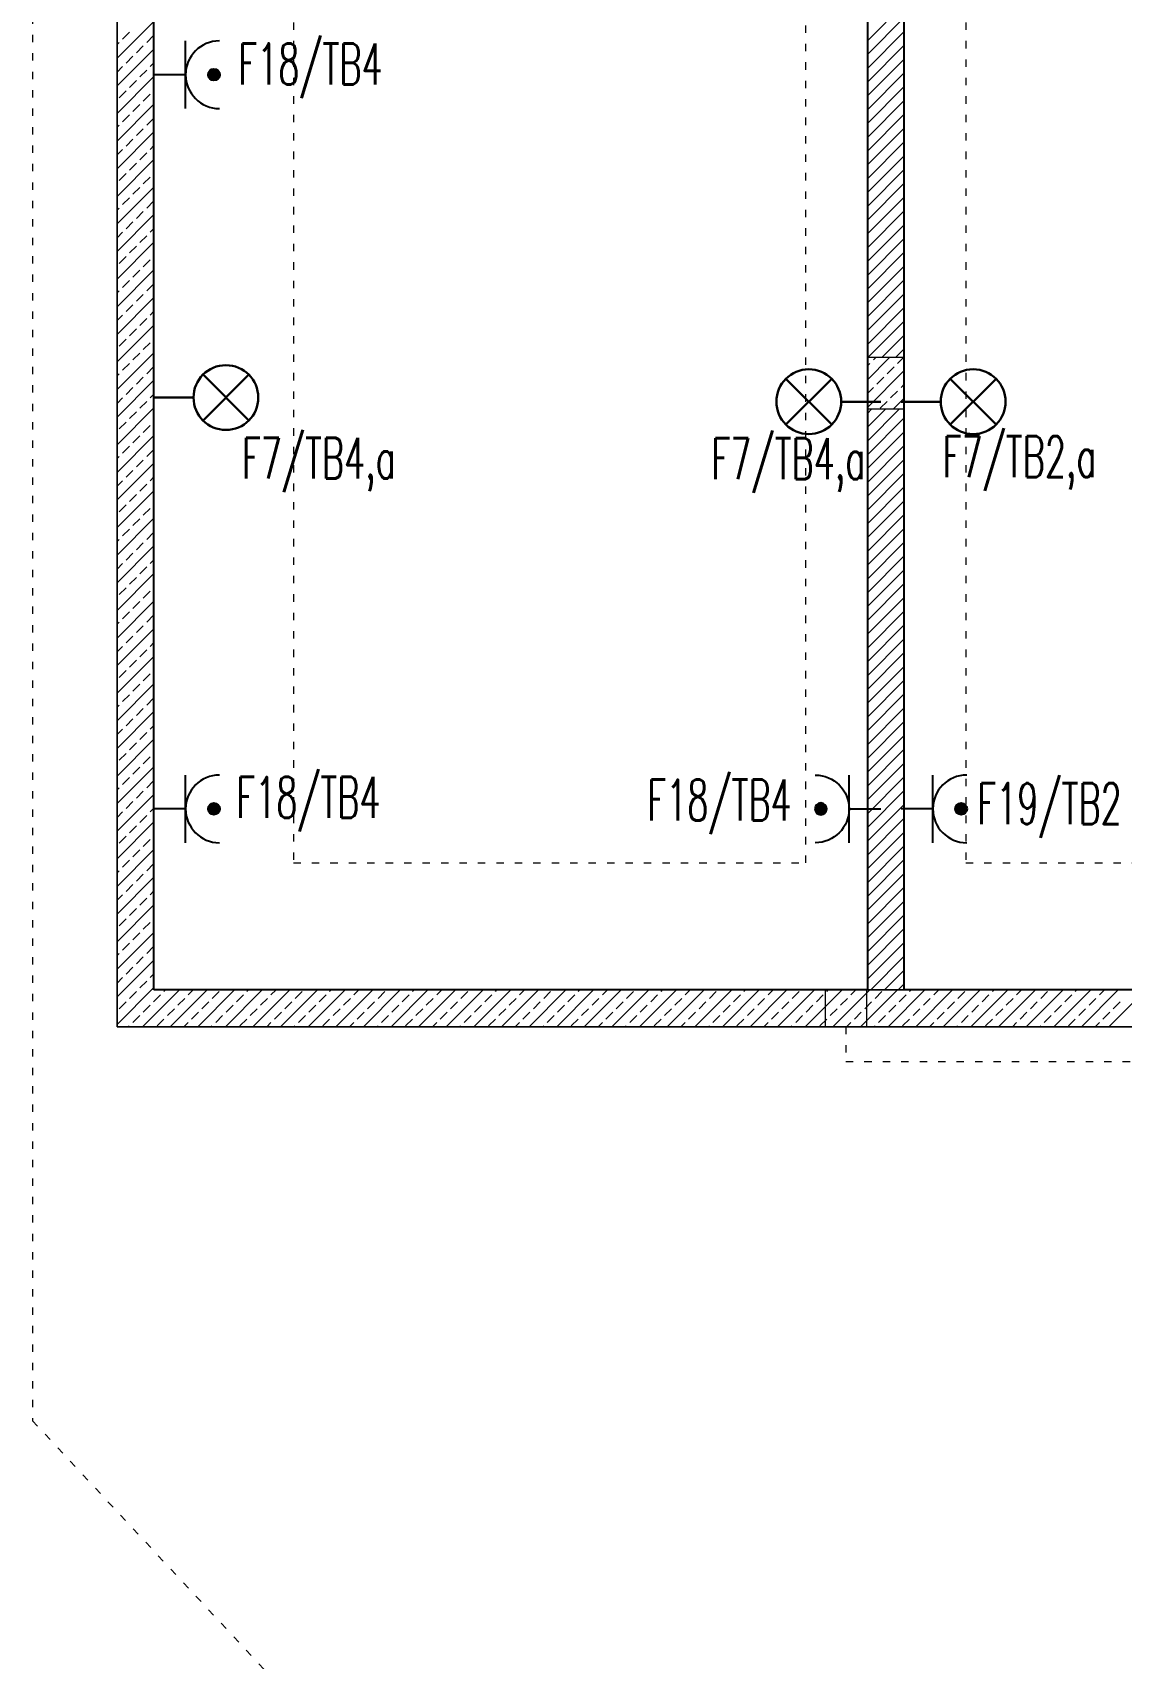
# Model space of a CAD drawing. Header units: millimetres. Extents: x 1780 to 154263, y -7240 to 17216.
# Drawn here: x 115917 to 116448, y 4093 to 4886 of the extents above; entities that cross this region are included whole.
import ezdxf

# ---------------------------------------------------------------- set-up
doc = ezdxf.new("R2010")
doc.units = ezdxf.units.MM
doc.linetypes.add('ACAD_ISO03W100', pattern=[30, 12, -18])
for name, color, linetype, lineweight in [('2d_SX_aranżacja niedrukowana', 191, 'Continuous', 5), ('2d_SX_gruba przekroje', 90, 'Continuous', 20), ('2d_SX_instalacje szkic - wentylacja nawiew', 170, 'Continuous', 5), ('2d_SX_instalacje szkic - wentylacja wywiew', 14, 'Continuous', 5), ('2d_SX_przebicia', 96, 'Continuous', 13), ('2d_SX_szraf', 251, 'Continuous', 0), ('2d_SX_warstwy', 181, 'Continuous', 9)]:
    doc.layers.add(name, color=color, linetype=linetype, lineweight=lineweight)
doc.layers.add('2d_SX_powierzchnia', color=251, linetype='Continuous', plot=False)
doc.layers.add('2d_SX_rewizja 18 września', color=210, linetype='Continuous')
doc.layers.add('60 instalacje elektryka', color=10, linetype='Continuous')
doc.styles.add('OPIS', font='simplex.shx', dxfattribs={"width": 0.7, "height": 4})

# ---------------------------------------------------------------- blocks, each defined once
blk = doc.blocks.new('PDKLD B2')
at = {"layer": '2d_SX_aranżacja niedrukowana', "color": 8, "linetype": 'ACAD_ISO03W100', "ltscale": 0.3}
for p, q in [((108410.88, -11305.09), (108410.88, -11805.09)), ((108660.88, -11805.09), (108660.88, -11305.09)), ((108738.88, -11305.09), (108738.88, -11805.09)), ((108410.88, -11805.09), (108660.88, -11805.09)), ((108738.88, -11805.09), (108988.88, -11805.09))]:
    blk.add_line(p, q, dxfattribs=at)
at = {"layer": '2d_SX_gruba przekroje', "color": 8}
for p, q in [((108324.88, -11252.09), (108324.88, -11885.09)), ((108342.88, -11867.09), (108342.88, -11275.09)), ((108690.88, -11867.09), (108690.88, -11275.09)), ((108708.88, -11275.09), (108708.88, -11867.09)), ((108693.38, -11867.09), (108342.88, -11867.09)), ((109056.88, -11867.09), (108711.38, -11867.09)), ((108324.88, -11885.09), (109074.88, -11885.09))]:
    blk.add_line(p, q, dxfattribs=at)
at = {"layer": '2d_SX_instalacje szkic - wentylacja nawiew', "color": 8, "linetype": 'ACAD_ISO03W100', "ltscale": 0.3}
for p, q in [((108680.38, -11885.09), (108680.38, -11902.09)), ((108680.38, -11902.09), (109056.88, -11902.09))]:
    blk.add_line(p, q, dxfattribs=at)
at = {"layer": '2d_SX_instalacje szkic - wentylacja wywiew', "color": 8, "linetype": 'ACAD_ISO03W100', "ltscale": 0.3}
for p, q in [((108283.63, -11275.09), (108283.63, -12077.34)), ((108283.63, -12077.34), (108757.38, -12586.09))]:
    blk.add_line(p, q, dxfattribs=at)
at = {"layer": '2d_SX_powierzchnia', "color": 8}
for p, q in [((108342.88, -11867.09), (108342.88, -11275.09)), ((108690.88, -11275.09), (108690.88, -11867.09)), ((108708.88, -11867.09), (108708.88, -11275.09)), ((108690.88, -11867.09), (108342.88, -11867.09)), ((109056.88, -11867.09), (108708.88, -11867.09))]:
    blk.add_line(p, q, dxfattribs=at)
at = {"layer": '2d_SX_przebicia', "color": 8}
for p, q in [((108670.38, -11885.09), (108670.38, -11867.09)), ((108670.38, -11867.09), (108690.38, -11867.09)), ((108690.38, -11867.09), (108690.38, -11885.09)), ((108690.38, -11885.09), (108670.38, -11885.09))]:
    blk.add_line(p, q, dxfattribs=at)
at = {"layer": '2d_SX_szraf', "color": 8, "linetype": 'Continuous'}
for p, q in [((108690.88, -11403.97), (108708.88, -11385.97)), ((108690.88, -11410.71), (108708.88, -11392.71)), ((108324.88, -11412.54), (108342.88, -11394.54)), ((108327.54, -11403.14), (108330.91, -11399.77)), ((108690.88, -11417.44), (108708.88, -11399.44)), ((108324.88, -11405.81), (108325.86, -11404.82)), ((108324.88, -11426.01), (108342.88, -11408.01)), ((108334.28, -11409.88), (108337.65, -11406.51)), ((108339.33, -11404.82), (108342.7, -11401.46)), ((108690.88, -11424.18), (108708.88, -11406.18)), ((108324.88, -11419.28), (108327.54, -11416.61)), ((108329.23, -11414.93), (108332.6, -11411.56)), ((108341.02, -11416.61), (108342.88, -11414.75)), ((108690.88, -11430.91), (108708.88, -11412.91)), ((108324.88, -11439.48), (108342.88, -11421.48)), ((108330.91, -11426.71), (108334.28, -11423.35)), ((108335.96, -11421.66), (108339.33, -11418.29)), ((108690.88, -11437.65), (108708.88, -11419.65)), ((108325.86, -11431.76), (108329.23, -11428.4)), ((108337.65, -11433.45), (108341.02, -11430.08)), ((108342.7, -11428.4), (108342.88, -11428.22)), ((108690.88, -11444.38), (108708.88, -11426.38)), ((108324.88, -11452.95), (108342.88, -11434.95)), ((108327.54, -11443.55), (108330.91, -11440.18)), ((108332.6, -11438.5), (108335.96, -11435.13)), ((108690.88, -11451.12), (108708.88, -11433.12)), ((108690.88, -11457.85), (108708.88, -11439.85)), ((108324.88, -11446.22), (108325.86, -11445.23)), ((108324.88, -11466.43), (108342.88, -11448.43)), ((108334.28, -11450.29), (108337.65, -11446.92)), ((108339.33, -11445.23), (108342.7, -11441.87)), ((108690.88, -11464.59), (108708.88, -11446.59)), ((108329.23, -11455.34), (108332.6, -11451.97)), ((108341.02, -11457.02), (108342.88, -11455.16)), ((108690.88, -11471.32), (108708.88, -11453.32)), ((108324.88, -11459.69), (108327.54, -11457.02)), ((108324.88, -11479.9), (108342.88, -11461.9)), ((108330.91, -11467.12), (108334.28, -11463.76)), ((108335.96, -11462.07), (108339.33, -11458.71)), ((108690.88, -11478.06), (108708.88, -11460.06)), ((108325.86, -11472.18), (108329.23, -11468.81)), ((108337.65, -11473.86), (108341.02, -11470.49)), ((108342.7, -11468.81), (108342.88, -11468.63)), ((108690.88, -11484.79), (108708.88, -11466.79)), ((108324.88, -11493.37), (108342.88, -11475.37)), ((108332.6, -11478.91), (108335.96, -11475.54)), ((108690.88, -11491.53), (108708.88, -11473.53)), ((108690.88, -11498.26), (108708.88, -11480.26)), ((108324.88, -11486.63), (108325.86, -11485.65)), ((108327.54, -11483.96), (108330.91, -11480.59)), ((108334.28, -11490.7), (108337.65, -11487.33)), ((108339.33, -11485.65), (108342.7, -11482.28)), ((108690.88, -11505), (108708.88, -11487)), ((108324.88, -11506.84), (108342.88, -11488.84)), ((108329.23, -11495.75), (108332.6, -11492.38)), ((108341.02, -11497.43), (108342.88, -11495.57)), ((108690.88, -11511.73), (108708.88, -11493.73)), ((108324.88, -11500.1), (108327.54, -11497.43)), ((108324.88, -11520.31), (108342.88, -11502.31)), ((108330.91, -11507.54), (108334.28, -11504.17)), ((108335.96, -11502.48), (108339.33, -11499.12)), ((108690.88, -11518.47), (108708.88, -11500.47)), ((108325.86, -11512.59), (108329.23, -11509.22)), ((108337.65, -11514.27), (108341.02, -11510.9)), ((108342.7, -11509.22), (108342.88, -11509.04)), ((108690.88, -11525.2), (108708.88, -11507.2)), ((108324.88, -11533.78), (108342.88, -11515.78)), ((108332.6, -11519.32), (108335.96, -11515.95)), ((108690.88, -11531.94), (108708.88, -11513.94)), ((108324.88, -11527.04), (108325.86, -11526.06)), ((108327.54, -11524.37), (108330.91, -11521.01)), ((108334.28, -11531.11), (108337.65, -11527.74)), ((108339.33, -11526.06), (108342.7, -11522.69)), ((108690.88, -11538.67), (108708.88, -11520.67)), ((108690.88, -11545.41), (108708.88, -11527.41)), ((108324.88, -11547.25), (108342.88, -11529.25)), ((108329.23, -11536.16), (108332.6, -11532.79)), ((108341.02, -11537.84), (108342.88, -11535.98)), ((108690.88, -11552.14), (108708.88, -11534.14)), ((108324.88, -11540.51), (108327.54, -11537.84)), ((108324.88, -11560.72), (108342.88, -11542.72)), ((108335.96, -11542.9), (108339.33, -11539.53)), ((108691.17, -11558.59), (108708.88, -11540.88)), ((108325.86, -11553), (108329.23, -11549.63)), ((108330.91, -11547.95), (108334.28, -11544.58)), ((108337.65, -11554.68), (108341.02, -11551.31)), ((108342.7, -11549.63), (108342.88, -11549.45)), ((108697.9, -11558.59), (108708.88, -11547.62)), ((108324.88, -11574.19), (108342.88, -11556.19)), ((108332.6, -11559.73), (108335.96, -11556.37)), ((108690.88, -11569.39), (108701.68, -11558.59)), ((108693.8, -11559.73), (108694.94, -11558.59)), ((108704.64, -11558.59), (108708.88, -11554.35)), ((108705.58, -11561.42), (108708.41, -11558.59)), ((108324.88, -11567.45), (108325.86, -11566.47)), ((108327.54, -11564.78), (108330.91, -11561.42)), ((108339.33, -11566.47), (108342.7, -11563.1)), ((108690.88, -11562.65), (108692.11, -11561.42)), ((108690.88, -11582.86), (108708.88, -11564.86)), ((108700.53, -11566.47), (108703.9, -11563.1)), ((108324.88, -11587.66), (108342.88, -11569.66)), ((108329.23, -11576.57), (108332.6, -11573.2)), ((108334.28, -11571.52), (108337.65, -11568.15)), ((108690.88, -11576.12), (108693.8, -11573.2)), ((108695.48, -11571.52), (108698.85, -11568.15)), ((108702.22, -11578.26), (108705.58, -11574.89)), ((108707.27, -11573.2), (108708.88, -11571.59)), ((108324.88, -11580.92), (108327.54, -11578.26)), ((108324.88, -11601.13), (108342.88, -11583.13)), ((108335.96, -11583.31), (108339.33, -11579.94)), ((108341.02, -11578.26), (108342.88, -11576.39)), ((108690.88, -11585.82), (108693.11, -11583.59)), ((108690.88, -11592.56), (108699.85, -11583.59)), ((108690.88, -11599.29), (108706.58, -11583.59)), ((108697.16, -11583.31), (108700.53, -11579.94)), ((108703.62, -11583.59), (108708.88, -11578.33)), ((108325.86, -11593.41), (108329.23, -11590.04)), ((108330.91, -11588.36), (108334.28, -11584.99)), ((108342.7, -11590.04), (108342.88, -11589.86)), ((108690.88, -11606.03), (108708.88, -11588.03)), ((108324.88, -11614.6), (108342.88, -11596.6)), ((108332.6, -11600.14), (108335.96, -11596.78)), ((108337.65, -11595.09), (108341.02, -11591.73)), ((108690.88, -11612.76), (108708.88, -11594.76)), ((108324.88, -11607.86), (108325.86, -11606.88)), ((108327.54, -11605.2), (108330.91, -11601.83)), ((108339.33, -11606.88), (108342.7, -11603.51)), ((108690.88, -11619.5), (108708.88, -11601.5)), ((108324.88, -11628.07), (108342.88, -11610.07)), ((108329.23, -11616.98), (108332.6, -11613.61)), ((108334.28, -11611.93), (108337.65, -11608.56)), ((108690.88, -11626.23), (108708.88, -11608.23)), ((108690.88, -11632.97), (108708.88, -11614.97)), ((108324.88, -11621.33), (108327.54, -11618.67)), ((108335.96, -11623.72), (108339.33, -11620.35)), ((108341.02, -11618.67), (108342.88, -11616.81)), ((108690.88, -11639.7), (108708.88, -11621.7)), ((108324.88, -11641.54), (108342.88, -11623.54)), ((108325.86, -11633.82), (108329.23, -11630.45)), ((108330.91, -11628.77), (108334.28, -11625.4)), ((108342.7, -11630.45), (108342.88, -11630.28)), ((108690.88, -11646.44), (108708.88, -11628.44)), ((108324.88, -11655.01), (108342.88, -11637.01)), ((108332.6, -11640.56), (108335.96, -11637.19)), ((108337.65, -11635.5), (108341.02, -11632.14)), ((108690.88, -11653.17), (108708.88, -11635.17)), ((108327.54, -11645.61), (108330.91, -11642.24)), ((108339.33, -11647.29), (108342.7, -11643.92)), ((108690.88, -11659.91), (108708.88, -11641.91)), ((108324.88, -11648.28), (108325.86, -11647.29)), ((108324.88, -11668.48), (108342.88, -11650.48)), ((108329.23, -11657.39), (108332.6, -11654.03)), ((108334.28, -11652.34), (108337.65, -11648.97)), ((108690.88, -11666.64), (108708.88, -11648.64)), ((108324.88, -11661.75), (108327.54, -11659.08)), ((108335.96, -11664.13), (108339.33, -11660.76)), ((108341.02, -11659.08), (108342.88, -11657.22)), ((108690.88, -11673.38), (108708.88, -11655.38)), ((108690.88, -11680.11), (108708.88, -11662.11)), ((108324.88, -11681.95), (108342.88, -11663.95)), ((108325.86, -11674.23), (108329.23, -11670.86)), ((108330.91, -11669.18), (108334.28, -11665.81)), ((108342.7, -11670.86), (108342.88, -11670.69)), ((108690.88, -11686.85), (108708.88, -11668.85)), ((108324.88, -11695.42), (108342.88, -11677.42)), ((108332.6, -11680.97), (108335.96, -11677.6)), ((108337.65, -11675.92), (108341.02, -11672.55)), ((108690.88, -11693.58), (108708.88, -11675.58)), ((108327.54, -11686.02), (108330.91, -11682.65)), ((108339.33, -11687.7), (108342.7, -11684.33)), ((108690.88, -11700.32), (108708.88, -11682.32)), ((108324.88, -11688.69), (108325.86, -11687.7)), ((108324.88, -11708.89), (108342.88, -11690.89)), ((108329.23, -11697.8), (108332.6, -11694.44)), ((108334.28, -11692.75), (108337.65, -11689.39)), ((108690.88, -11707.05), (108708.88, -11689.05)), ((108324.88, -11702.16), (108327.54, -11699.49)), ((108335.96, -11704.54), (108339.33, -11701.17)), ((108341.02, -11699.49), (108342.88, -11697.63)), ((108690.88, -11713.79), (108708.88, -11695.79)), ((108690.88, -11720.52), (108708.88, -11702.52)), ((108324.88, -11722.36), (108342.88, -11704.36)), ((108330.91, -11709.59), (108334.28, -11706.22)), ((108690.88, -11727.26), (108708.88, -11709.26)), ((108324.88, -11735.83), (108342.88, -11717.83)), ((108325.86, -11714.64), (108329.23, -11711.28)), ((108332.6, -11721.38), (108335.96, -11718.01)), ((108337.65, -11716.33), (108341.02, -11712.96)), ((108342.7, -11711.28), (108342.88, -11711.1)), ((108690.88, -11734), (108708.88, -11716)), ((108327.54, -11726.43), (108330.91, -11723.06)), ((108339.33, -11728.11), (108342.7, -11724.75)), ((108690.88, -11740.73), (108708.88, -11722.73)), ((108324.88, -11729.1), (108325.86, -11728.11)), ((108324.88, -11749.3), (108342.88, -11731.3)), ((108334.28, -11733.16), (108337.65, -11729.8)), ((108690.88, -11747.47), (108708.88, -11729.47)), ((108324.88, -11742.57), (108327.54, -11739.9)), ((108329.23, -11738.22), (108332.6, -11734.85)), ((108335.96, -11744.95), (108339.33, -11741.58)), ((108341.02, -11739.9), (108342.88, -11738.04)), ((108690.88, -11754.2), (108708.88, -11736.2)), ((108324.88, -11762.77), (108342.88, -11744.77)), ((108330.91, -11750), (108334.28, -11746.63)), ((108690.88, -11760.94), (108708.88, -11742.94)), ((108690.88, -11767.67), (108708.88, -11749.67)), ((108325.86, -11755.05), (108329.23, -11751.69)), ((108337.65, -11756.74), (108341.02, -11753.37)), ((108342.7, -11751.69), (108342.88, -11751.51)), ((108690.88, -11774.41), (108708.88, -11756.41)), ((108324.88, -11776.24), (108342.88, -11758.24)), ((108327.54, -11766.84), (108330.91, -11763.47)), ((108332.6, -11761.79), (108335.96, -11758.42)), ((108339.33, -11768.52), (108342.7, -11765.16)), ((108690.88, -11781.14), (108708.88, -11763.14)), ((108324.88, -11769.51), (108325.86, -11768.52)), ((108324.88, -11789.71), (108342.88, -11771.71)), ((108334.28, -11773.58), (108337.65, -11770.21)), ((108690.88, -11787.88), (108708.88, -11769.88)), ((108324.88, -11782.98), (108327.54, -11780.31)), ((108329.23, -11778.63), (108332.6, -11775.26)), ((108341.02, -11780.31), (108342.88, -11778.45)), ((108690.88, -11794.61), (108708.88, -11776.61)), ((108324.88, -11803.18), (108342.88, -11785.18)), ((108330.91, -11790.41), (108334.28, -11787.05)), ((108335.96, -11785.36), (108339.33, -11781.99)), ((108690.88, -11801.35), (108708.88, -11783.35)), ((108325.86, -11795.46), (108329.23, -11792.1)), ((108337.65, -11797.15), (108341.02, -11793.78)), ((108342.7, -11792.1), (108342.88, -11791.92)), ((108690.88, -11808.08), (108708.88, -11790.08)), ((108690.88, -11814.82), (108708.88, -11796.82)), ((108324.88, -11816.66), (108342.88, -11798.66)), ((108327.54, -11807.25), (108330.91, -11803.88)), ((108332.6, -11802.2), (108335.96, -11798.83)), ((108339.33, -11808.94), (108342.7, -11805.57)), ((108690.88, -11821.55), (108708.88, -11803.55)), ((108324.88, -11809.92), (108325.86, -11808.94)), ((108324.88, -11830.13), (108342.88, -11812.13)), ((108334.28, -11813.99), (108337.65, -11810.62)), ((108690.88, -11828.29), (108708.88, -11810.29)), ((108324.88, -11823.39), (108327.54, -11820.72)), ((108329.23, -11819.04), (108332.6, -11815.67)), ((108341.02, -11820.72), (108342.88, -11818.86)), ((108690.88, -11835.02), (108708.88, -11817.02)), ((108324.88, -11843.6), (108342.88, -11825.6)), ((108330.91, -11830.82), (108334.28, -11827.46)), ((108335.96, -11825.77), (108339.33, -11822.41)), ((108690.88, -11841.76), (108708.88, -11823.76)), ((108325.86, -11835.88), (108329.23, -11832.51)), ((108337.65, -11837.56), (108341.02, -11834.19)), ((108342.7, -11832.51), (108342.88, -11832.33)), ((108690.88, -11848.49), (108708.88, -11830.49)), ((108690.88, -11855.23), (108708.88, -11837.23)), ((108324.88, -11857.07), (108342.88, -11839.07)), ((108327.54, -11847.66), (108330.91, -11844.3)), ((108332.6, -11842.61), (108335.96, -11839.24)), ((108690.88, -11861.96), (108708.88, -11843.96)), ((108324.88, -11850.33), (108325.86, -11849.35)), ((108324.88, -11870.54), (108342.88, -11852.54)), ((108334.28, -11854.4), (108337.65, -11851.03)), ((108339.33, -11849.35), (108342.7, -11845.98)), ((108692.49, -11867.09), (108708.88, -11850.7)), ((108324.88, -11863.8), (108327.54, -11861.13)), ((108329.23, -11859.45), (108332.6, -11856.08)), ((108341.02, -11861.13), (108342.88, -11859.27)), ((108699.22, -11867.09), (108708.88, -11857.43)), ((108324.88, -11884.01), (108342.88, -11866.01)), ((108330.91, -11871.24), (108334.28, -11867.87)), ((108335.96, -11866.18), (108339.33, -11862.82)), ((108337.27, -11885.09), (108355.27, -11867.09)), ((108347.75, -11867.87), (108348.53, -11867.09)), ((108350.74, -11885.09), (108368.74, -11867.09)), ((108359.54, -11869.55), (108362, -11867.09)), ((108364.21, -11885.09), (108382.21, -11867.09)), ((108371.32, -11871.24), (108374.69, -11867.87)), ((108377.68, -11885.09), (108395.68, -11867.09)), ((108388.16, -11867.87), (108388.94, -11867.09)), ((108391.15, -11885.09), (108409.15, -11867.09)), ((108399.95, -11869.55), (108402.41, -11867.09)), ((108404.62, -11885.09), (108422.62, -11867.09)), ((108411.73, -11871.24), (108415.1, -11867.87)), ((108418.09, -11885.09), (108436.09, -11867.09)), ((108428.57, -11867.87), (108429.35, -11867.09)), ((108431.56, -11885.09), (108449.56, -11867.09)), ((108440.36, -11869.55), (108442.82, -11867.09)), ((108445.03, -11885.09), (108463.03, -11867.09)), ((108452.15, -11871.24), (108455.51, -11867.87)), ((108458.5, -11885.09), (108476.5, -11867.09)), ((108468.98, -11867.87), (108469.77, -11867.09)), ((108471.97, -11885.09), (108489.97, -11867.09)), ((108480.77, -11869.55), (108483.24, -11867.09)), ((108485.44, -11885.09), (108503.44, -11867.09)), ((108492.56, -11871.24), (108495.92, -11867.87)), ((108498.91, -11885.09), (108516.91, -11867.09)), ((108509.4, -11867.87), (108510.18, -11867.09)), ((108512.38, -11885.09), (108530.38, -11867.09)), ((108521.18, -11869.55), (108523.65, -11867.09)), ((108525.85, -11885.09), (108543.85, -11867.09)), ((108532.97, -11871.24), (108536.34, -11867.87)), ((108539.32, -11885.09), (108557.32, -11867.09)), ((108549.81, -11867.87), (108550.59, -11867.09)), ((108552.79, -11885.09), (108570.79, -11867.09)), ((108561.59, -11869.55), (108564.06, -11867.09)), ((108566.26, -11885.09), (108584.26, -11867.09)), ((108573.38, -11871.24), (108576.75, -11867.87)), ((108579.73, -11885.09), (108597.73, -11867.09)), ((108590.22, -11867.87), (108591, -11867.09)), ((108593.2, -11885.09), (108611.2, -11867.09)), ((108602, -11869.55), (108604.47, -11867.09)), ((108606.67, -11885.09), (108624.67, -11867.09)), ((108613.79, -11871.24), (108617.16, -11867.87)), ((108620.14, -11885.09), (108638.14, -11867.09)), ((108630.63, -11867.87), (108631.41, -11867.09)), ((108633.62, -11885.09), (108651.62, -11867.09)), ((108642.42, -11869.55), (108644.88, -11867.09)), ((108647.09, -11885.09), (108665.09, -11867.09)), ((108654.2, -11871.24), (108657.57, -11867.87)), ((108660.56, -11885.09), (108678.56, -11867.09)), ((108671.04, -11867.87), (108671.82, -11867.09)), ((108674.03, -11885.09), (108692.03, -11867.09)), ((108682.83, -11869.55), (108685.29, -11867.09)), ((108687.5, -11885.09), (108705.5, -11867.09)), ((108694.61, -11871.24), (108697.98, -11867.87)), ((108700.97, -11885.09), (108718.97, -11867.09)), ((108705.96, -11867.09), (108708.88, -11864.17)), ((108711.45, -11867.87), (108712.23, -11867.09)), ((108714.44, -11885.09), (108732.44, -11867.09)), ((108723.24, -11869.55), (108725.7, -11867.09)), ((108727.91, -11885.09), (108745.91, -11867.09)), ((108735.02, -11871.24), (108738.39, -11867.87)), ((108741.38, -11885.09), (108759.38, -11867.09)), ((108751.86, -11867.87), (108752.64, -11867.09)), ((108754.85, -11885.09), (108772.85, -11867.09)), ((108763.65, -11869.55), (108766.11, -11867.09)), ((108768.32, -11885.09), (108786.32, -11867.09)), ((108775.44, -11871.24), (108778.8, -11867.87)), ((108781.79, -11885.09), (108799.79, -11867.09)), ((108792.27, -11867.87), (108793.05, -11867.09)), ((108795.26, -11885.09), (108813.26, -11867.09)), ((108804.06, -11869.55), (108806.52, -11867.09)), ((108808.73, -11885.09), (108826.73, -11867.09)), ((108325.86, -11876.29), (108329.23, -11872.92)), ((108337.65, -11877.97), (108341.02, -11874.6)), ((108342.7, -11872.92), (108346.07, -11869.55)), ((108349.43, -11879.65), (108352.8, -11876.29)), ((108354.49, -11874.6), (108357.85, -11871.24)), ((108366.27, -11876.29), (108369.64, -11872.92)), ((108378.06, -11877.97), (108381.43, -11874.6)), ((108383.11, -11872.92), (108386.48, -11869.55)), ((108389.85, -11879.65), (108393.21, -11876.29)), ((108394.9, -11874.6), (108398.26, -11871.24)), ((108406.68, -11876.29), (108410.05, -11872.92)), ((108418.47, -11877.97), (108421.84, -11874.6)), ((108423.52, -11872.92), (108426.89, -11869.55)), ((108430.26, -11879.65), (108433.62, -11876.29)), ((108435.31, -11874.6), (108438.68, -11871.24)), ((108447.09, -11876.29), (108450.46, -11872.92)), ((108458.88, -11877.97), (108462.25, -11874.6)), ((108463.93, -11872.92), (108467.3, -11869.55)), ((108470.67, -11879.65), (108474.04, -11876.29)), ((108475.72, -11874.6), (108479.09, -11871.24)), ((108487.51, -11876.29), (108490.87, -11872.92)), ((108499.29, -11877.97), (108502.66, -11874.6)), ((108504.34, -11872.92), (108507.71, -11869.55)), ((108511.08, -11879.65), (108514.45, -11876.29)), ((108516.13, -11874.6), (108519.5, -11871.24)), ((108527.92, -11876.29), (108531.28, -11872.92)), ((108539.7, -11877.97), (108543.07, -11874.6)), ((108544.75, -11872.92), (108548.12, -11869.55)), ((108551.49, -11879.65), (108554.86, -11876.29)), ((108556.54, -11874.6), (108559.91, -11871.24)), ((108568.33, -11876.29), (108571.7, -11872.92)), ((108580.11, -11877.97), (108583.48, -11874.6)), ((108585.17, -11872.92), (108588.53, -11869.55)), ((108591.9, -11879.65), (108595.27, -11876.29)), ((108596.95, -11874.6), (108600.32, -11871.24)), ((108608.74, -11876.29), (108612.11, -11872.92)), ((108620.53, -11877.97), (108623.89, -11874.6)), ((108625.58, -11872.92), (108628.94, -11869.55)), ((108632.31, -11879.65), (108635.68, -11876.29)), ((108637.36, -11874.6), (108640.73, -11871.24)), ((108649.15, -11876.29), (108652.52, -11872.92)), ((108660.94, -11877.97), (108664.3, -11874.6)), ((108665.99, -11872.92), (108669.36, -11869.55)), ((108672.72, -11879.65), (108676.09, -11876.29)), ((108677.77, -11874.6), (108681.14, -11871.24)), ((108689.56, -11876.29), (108692.93, -11872.92)), ((108701.35, -11877.97), (108704.72, -11874.6)), ((108706.4, -11872.92), (108709.77, -11869.55)), ((108713.13, -11879.65), (108716.5, -11876.29)), ((108718.19, -11874.6), (108721.55, -11871.24)), ((108729.97, -11876.29), (108733.34, -11872.92)), ((108741.76, -11877.97), (108745.13, -11874.6)), ((108746.81, -11872.92), (108750.18, -11869.55)), ((108753.55, -11879.65), (108756.91, -11876.29)), ((108758.6, -11874.6), (108761.96, -11871.24)), ((108770.38, -11876.29), (108773.75, -11872.92)), ((108782.17, -11877.97), (108785.54, -11874.6)), ((108787.22, -11872.92), (108790.59, -11869.55)), ((108793.96, -11879.65), (108797.32, -11876.29)), ((108799.01, -11874.6), (108802.38, -11871.24)), ((108810.79, -11876.29), (108814.16, -11872.92)), ((108330.53, -11885.09), (108330.91, -11884.71)), ((108332.6, -11883.02), (108335.96, -11879.65)), ((108344.38, -11884.71), (108347.75, -11881.34)), ((108357.47, -11885.09), (108359.54, -11883.02)), ((108361.22, -11881.34), (108364.59, -11877.97)), ((108370.94, -11885.09), (108371.32, -11884.71)), ((108373.01, -11883.02), (108376.37, -11879.65)), ((108384.79, -11884.71), (108388.16, -11881.34)), ((108397.88, -11885.09), (108399.95, -11883.02)), ((108401.63, -11881.34), (108405, -11877.97)), ((108411.35, -11885.09), (108411.73, -11884.71)), ((108413.42, -11883.02), (108416.79, -11879.65)), ((108425.21, -11884.71), (108428.57, -11881.34)), ((108438.29, -11885.09), (108440.36, -11883.02)), ((108442.04, -11881.34), (108445.41, -11877.97)), ((108451.77, -11885.09), (108452.15, -11884.71)), ((108453.83, -11883.02), (108457.2, -11879.65)), ((108465.62, -11884.71), (108468.98, -11881.34)), ((108478.71, -11885.09), (108480.77, -11883.02)), ((108482.45, -11881.34), (108485.82, -11877.97)), ((108492.18, -11885.09), (108492.56, -11884.71)), ((108494.24, -11883.02), (108497.61, -11879.65)), ((108506.03, -11884.71), (108509.4, -11881.34)), ((108519.12, -11885.09), (108521.18, -11883.02)), ((108522.87, -11881.34), (108526.23, -11877.97)), ((108532.59, -11885.09), (108532.97, -11884.71)), ((108534.65, -11883.02), (108538.02, -11879.65)), ((108546.44, -11884.71), (108549.81, -11881.34)), ((108559.53, -11885.09), (108561.59, -11883.02)), ((108563.28, -11881.34), (108566.64, -11877.97)), ((108573, -11885.09), (108573.38, -11884.71)), ((108575.06, -11883.02), (108578.43, -11879.65)), ((108586.85, -11884.71), (108590.22, -11881.34)), ((108599.94, -11885.09), (108602, -11883.02)), ((108603.69, -11881.34), (108607.06, -11877.97)), ((108613.41, -11885.09), (108613.79, -11884.71)), ((108615.47, -11883.02), (108618.84, -11879.65)), ((108627.26, -11884.71), (108630.63, -11881.34)), ((108640.35, -11885.09), (108642.42, -11883.02)), ((108644.1, -11881.34), (108647.47, -11877.97)), ((108653.82, -11885.09), (108654.2, -11884.71)), ((108655.89, -11883.02), (108659.25, -11879.65)), ((108667.67, -11884.71), (108671.04, -11881.34)), ((108680.76, -11885.09), (108682.83, -11883.02)), ((108684.51, -11881.34), (108687.88, -11877.97)), ((108694.23, -11885.09), (108694.61, -11884.71)), ((108696.3, -11883.02), (108699.66, -11879.65)), ((108708.08, -11884.71), (108711.45, -11881.34)), ((108721.17, -11885.09), (108723.24, -11883.02)), ((108724.92, -11881.34), (108728.29, -11877.97)), ((108734.64, -11885.09), (108735.02, -11884.71)), ((108736.71, -11883.02), (108740.08, -11879.65)), ((108748.49, -11884.71), (108751.86, -11881.34)), ((108761.58, -11885.09), (108763.65, -11883.02)), ((108765.33, -11881.34), (108768.7, -11877.97)), ((108775.05, -11885.09), (108775.44, -11884.71)), ((108777.12, -11883.02), (108780.49, -11879.65)), ((108788.91, -11884.71), (108792.27, -11881.34)), ((108801.99, -11885.09), (108804.06, -11883.02)), ((108805.74, -11881.34), (108809.11, -11877.97))]:
    blk.add_line(p, q, dxfattribs=at)
at = {"layer": '2d_SX_warstwy', "color": 8}
for p, q in [((108324.88, -11257.09), (108324.88, -11885.09)), ((108324.88, -11885.09), (108324.88, -11257.09)), ((108342.88, -11257.09), (108342.88, -11867.09)), ((108342.88, -11867.09), (108342.88, -11275.09)), ((108690.88, -11275.09), (108690.88, -11867.09)), ((108708.88, -11867.09), (108708.88, -11275.09)), ((108708.88, -11558.59), (108690.88, -11558.59)), ((108690.88, -11558.59), (108690.88, -11583.59)), ((108708.88, -11583.59), (108708.88, -11558.59)), ((108690.88, -11583.59), (108708.88, -11583.59)), ((109056.88, -11867.09), (108342.88, -11867.09)), ((108342.88, -11867.09), (109074.88, -11867.09)), ((108690.88, -11867.09), (108708.88, -11867.09)), ((108324.88, -11885.09), (109074.88, -11885.09)), ((109074.88, -11885.09), (108324.88, -11885.09))]:
    blk.add_line(p, q, dxfattribs=at)
blk = doc.blocks.new('kinkiet')
at = {"layer": '60 instalacje elektryka', "lineweight": 30}
for p, q in [((-249830.13, -8956.18), (-249807.78, -8978.54)), ((-249830.13, -8978.54), (-249807.78, -8956.18)), ((-249834.76, -8967.36), (-249854.04, -8967.36))]:
    blk.add_line(p, q, dxfattribs=at)
blk.add_circle((-249818.96, -8967.36), 15.81, dxfattribs=at)
blk = doc.blocks.new('gniazdo IP44')
at = {"layer": '60 instalacje elektryka'}
h = blk.add_hatch(color=256, dxfattribs=at)
h.dxf.hatch_style = 1
edge = h.paths.add_edge_path()
edge.add_arc((1758.87, 20893.39), 2.87, 0, 360)
at = {"layer": '60 instalacje elektryka', "lineweight": 25}
for p, q in [((1775.37, 20879.59), (1742.37, 20879.59)), ((1758.87, 20879.59), (1758.87, 20864.16))]:
    blk.add_line(p, q, dxfattribs=at)
at = {"layer": '60 instalacje elektryka'}
blk.add_circle((1758.87, 20893.39), 2.87, dxfattribs=at)
at = {"layer": '60 instalacje elektryka', "lineweight": 25}
blk.add_arc((1758.87, 20896.09), 16.5, 180, 0, dxfattribs=at)

msp = doc.modelspace()

# ---------------------------------------------------------------- block references
at = {"layer": '2d_SX_rewizja 18 września'}
msp.add_blockref('PDKLD B2', (7633.58, 16286.09), dxfattribs=at)
at = {"layer": '60 instalacje elektryka'}
for name, p, rotation in [('gniazdo IP44', (95112.3, 6624.4), 270.0000000000001), ('kinkiet', (-133523.09, -4261.36), 180), ('gniazdo IP44', (95112.3, 6266.17), 270.0000000000001), ('gniazdo IP44', (95476.8, 6266.17), 270.0000000000001)]:
    msp.add_blockref(name, p, dxfattribs=dict(at, rotation=rotation))
at = {"layer": '60 instalacje elektryka', "xscale": -1}
for name, p, rotation in [('kinkiet', (365830.5, -4259.36), 180), ('kinkiet', (366195, -4261.36), 180), ('gniazdo IP44', (137195.12, 6266.17), 89.99999999999986)]:
    msp.add_blockref(name, p, dxfattribs=dict(at, rotation=rotation))

# ---------------------------------------------------------------- texts
at = {"layer": '60 instalacje elektryka', "lineweight": 15, "char_height": 20, "style": 'OPIS'}
for s, insert, width, attachment_point in [('\\pxql;{\\W0.6;F18/TB4}', (116017.54, 4880.81), 77.1429, 1), ('\\pxql;{\\W0.6;F7/TB4,a}', (116041.48, 4688.43), 22.1829, 3), ('\\pxql;{\\W0.6;F7/TB4,a}', (116270.56, 4688.12), 22.1829, 3), ('\\pxql;{\\W0.6;F7/TB2,a}', (116361.13, 4689.21), 22.1829, 1), ('\\pxql;{\\W0.6;F18/TB4}', (116016.52, 4522.92), 77.1429, 1), ('\\pxql;{\\W0.6;F18/TB4}', (116294.21, 4521.56), 77.1429, 3), ('\\pxql;{\\W0.6;F19/TB2}', (116378.05, 4519.86), 77.1429, 1)]:
    msp.add_mtext(s, dxfattribs=dict(at, insert=insert, width=width, attachment_point=attachment_point))

doc.saveas('drawing.dxf')
